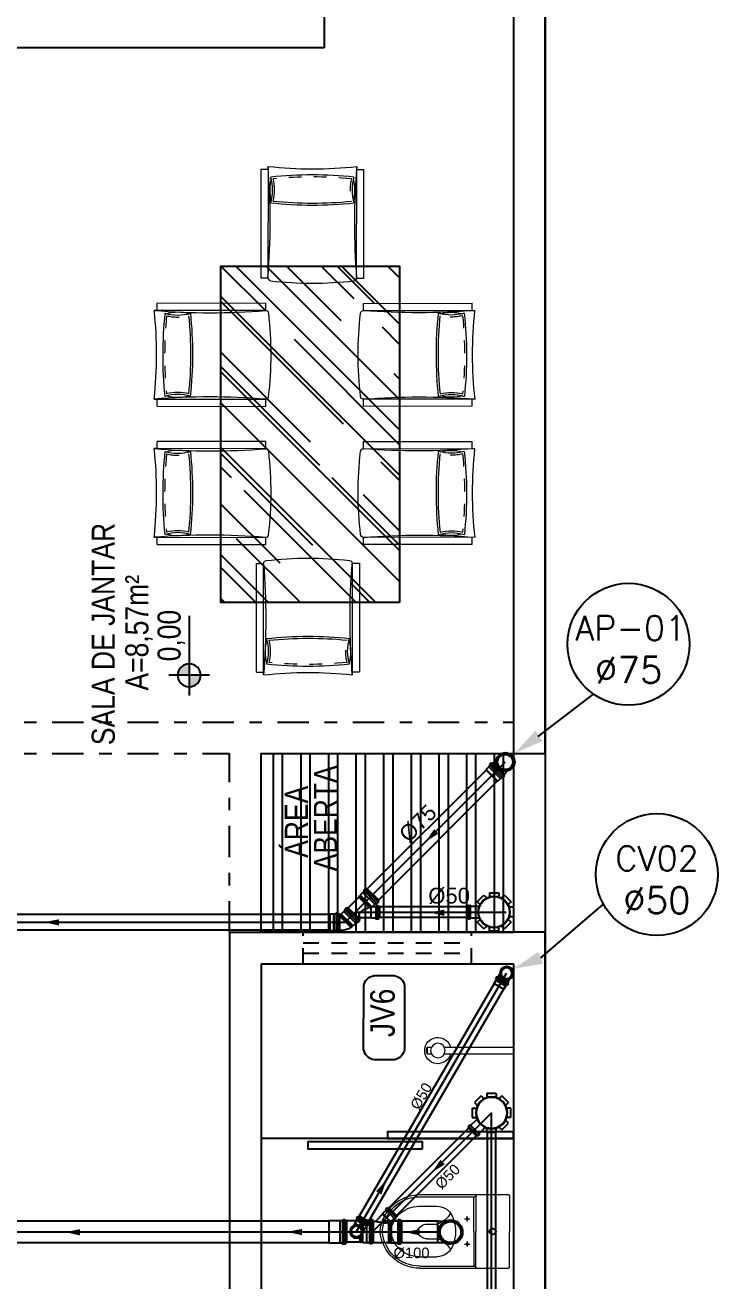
# Model space of a CAD drawing. Header units: millimetres. Extents: x 3923 to 4007, y 744 to 863.
# Drawn here: x 3981.97 to 3987.5, y 833.84 to 843.87 of the extents above; entities that cross this region are included whole.
import ezdxf
from ezdxf.enums import TextEntityAlignment as Align

# ---------------------------------------------------------------- set-up
doc = ezdxf.new("R2010")
doc.units = ezdxf.units.MM
for name, pattern in [('AXES', [0.54, 0.3, -0.08, 0.08, -0.08]), ('DASHDOT2', [0.5, 0.25, -0.125, 0, -0.125]), ('HIDDEN2', [0.1875, 0.125, -0.0625])]:
    doc.linetypes.add(name, pattern=pattern)
for name, color, linetype in [('-HIDRO', 8, 'Continuous'), ('A-PEN-C', 4, 'Continuous'), ('DIVERSOS', 1, 'Continuous'), ('E-txt-g', 3, 'Continuous'), ('Esgoto', 5, 'Continuous'), ('MOVEIS', 7, 'Continuous'), ('Texto-Tubos', 7, 'Continuous'), ('TigreCad', 3, 'Continuous'), ('Tinterno', 9, 'Continuous'), ('TUBULAÇÃO_ESGOTO', 5, 'Continuous')]:
    doc.layers.add(name, color=color, linetype=linetype)
for name, color, linetype, lineweight in [('E-Lay-9', 9, 'Continuous', 9), ('E-Txt-W', 7, 'Continuous', 20), ('estofado', 7, 'Continuous', 25)]:
    doc.layers.add(name, color=color, linetype=linetype, lineweight=lineweight)
doc.styles.add('F2', font='ARIALN.TTF')
doc.styles.add('REG60', font='romans.shx', dxfattribs={"width": 0.8, "height": 0.15})
doc.styles.add('REG80', font='romans.shx', dxfattribs={"width": 0.8, "height": 0.2})
doc.styles.add('ROMANS', font='romans__.ttf', dxfattribs={"height": 0.1})
doc.styles.add('TCTUBOS-TXT', font='arial.ttf')

# ---------------------------------------------------------------- blocks, each defined once
blk = doc.blocks.new('TXT-AMB75')
at = {"layer": 'E-txt-g', "style": 'REG80', "width": 0.8, "flags": 8}
blk.add_attdef('TXT', text='', height=0.2, dxfattribs=at).set_placement((0.0055, 0.2964), align=Align.CENTER)
at = {"layer": 'E-Txt-W', "style": 'REG60', "width": 0.8, "flags": 8}
blk.add_attdef('TXT', text='', height=0.15, dxfattribs=at).set_placement((0.0055, 0.0271), align=Align.CENTER)
blk = doc.blocks.new('vaso-s')
at = {"color": 8}
for start, end in [(0, 180), (180, 0)]:
    blk.add_arc((0.08, 0), 0.0143, start, end, dxfattribs=at)
at = {"layer": 'E-Lay-9', "color": 8}
for p, q in [((0, 0.17), (0, 0)), ((0.4256, 0.175), (0.005, 0.175)), ((0.16, 0.17), (0.16, 0.17)), ((0.16, 0.17), (0.16, 0)), ((0.4256, 0.165), (0.165, 0.165)), ((0.17, 0), (0.17, 0.16)), ((0.4306, 0.12), (0.3459, 0.12)), ((0.2134, 0.06), (0.1891, 0.06)), ((0.2013, 0.0479), (0.2013, 0.0722)), ((0.3406, 0.035), (0.3406, 0)), ((0.3906, 0.035), (0.3406, 0.035)), ((0, -0.17), (0, 0)), ((0.16, -0.17), (0.16, 0)), ((0.17, 0), (0.17, -0.1601)), ((0.2013, -0.0479), (0.2013, -0.0722)), ((0.3406, -0.035), (0.3406, 0)), ((0.3906, -0.035), (0.3406, -0.035)), ((0.2134, -0.06), (0.1891, -0.06)), ((0.4256, -0.175), (0.005, -0.175)), ((0.16, -0.17), (0.16, -0.17)), ((0.4256, -0.165), (0.165, -0.165)), ((0.4306, -0.12), (0.3459, -0.12))]:
    blk.add_line(p, q, dxfattribs=at)
for centre in [(0.2013, 0.06), (0.2013, -0.06)]:
    blk.add_circle(centre, 0.005, dxfattribs=at)
for centre, radius, start, end in [((0.005, 0.17), 0.005, 90, 180), ((0.155, 0.17), 0.005, 0, 90), ((0.165, 0.17), 0.00495, 180, 270), ((0.165, 0.16), 0.00495, 0, 90), ((0.3459, 0.0375), 0.0825, 90, 163.03545), ((0.4256, -0.015), 0.19, 4.52806, 90), ((0.4256, -0.015), 0.18, 4.78019, 90), ((0.4306, -0.015), 0.135, 6.37937, 90), ((0.518, -0.015), 0.2624, 163.03545, 176.7233), ((0.3754, 0.1358), 0.1066, 206.93947, 250.96472), ((0.3906, -0.015), 0.05, 17.4576, 90), ((0.518, 0.015), 0.2624, 183.2767, 196.96455), ((0.3754, -0.1358), 0.1066, 109.03528, 153.06053), ((0.3906, 0.015), 0.05, 270, 342.5424), ((0.4256, 0.015), 0.19, 270, 355.47194), ((0.4256, 0.015), 0.18, 270, 355.21981), ((0.4306, 0.015), 0.135, 270, 353.62063), ((0.3459, -0.0375), 0.0825, 196.96455, 270), ((0.005, -0.17), 0.005, 180, 270), ((0.155, -0.17), 0.005, 270, 0), ((0.165, -0.17), 0.00495, 90, 180), ((0.165, -0.1601), 0.00495, 270, 0)]:
    blk.add_arc(centre, radius, start, end, dxfattribs=at)
blk = doc.blocks.new('Chuveiro')
at = {"layer": 'E-Lay-9', "color": 8}
for p, q in [((-0.0311, 0.0156), (-0.3604, 0.0156)), ((0.0509, 0.0156), (0.0311, 0.0156)), ((0.0509, 0.0156), (0.0509, -0.0156)), ((-0.0311, -0.0156), (-0.3604, -0.0156)), ((0.0509, -0.0156), (0.0311, -0.0156))]:
    blk.add_line(p, q, dxfattribs=at)
blk.add_circle((0, 0), 0.0348, dxfattribs=at)
for centre, radius, start, end in [((0, 0), 0.0624, 194.4775, 165.5225), ((0.0093, 0), 0.0444, 339.42663, 20.57337)]:
    blk.add_arc(centre, radius, start, end, dxfattribs=at)
blk = doc.blocks.new('Poltrona Star marrom')
at = {"layer": 'estofado', "color": 8, "lineweight": 20, "ltscale": 0.1}
for p, q in [((0, 0), (0, -0.78)), ((-0.05, -0.0205), (-0.05, -0.7802)), ((-0.05, -0.0205), (0, -0.0205)), ((0.62, -0.78), (0.62, -0.0205)), ((0.62, -0.0205), (0.67, -0.0205)), ((0.67, -0.7802), (0.67, -0.0205)), ((-0.05, -0.7802), (0, -0.7802)), ((0.62, -0.7802), (0.67, -0.7802))]:
    blk.add_line(p, q, dxfattribs=at)
at = {"layer": 'estofado', "color": 8, "lineweight": 5, "ltscale": 0.1}
blk.add_line((0.62, -0.0205), (0.62, 0), dxfattribs=at)
for centre, radius, start, end in [((0.31, 2.8316), 2.8485, 263.75212, 276.24788), ((0.31, -2.8073), 2.7481, 83.92241, 96.07759), ((-0.276, -0.1646), 0.3085, 343.0375, 16.9625), ((0.896, -0.1646), 0.3085, 163.0375, 196.9625), ((0.3088, -0.1646), 0.2961, 165.01213, 194.98787), ((0.3112, -0.1646), 0.2961, 345.01213, 14.98787), ((0.31, 2.478), 2.7481, 263.92241, 276.07759), ((0.02, -0.78), 0.02, 180, 270), ((0.6, -0.78), 0.02, 270, 0), ((0.31, 1.6873), 2.5042, 263.34982, 276.65018)]:
    blk.add_arc(centre, radius, start, end, dxfattribs=at)
at = {"layer": 'MOVEIS', "color": 8, "lineweight": 5, "ltscale": 0.1}
for points in [[(0.019, -0.0746), (0.019, -0.0746), (0.019, -0.0746)], [(0.601, -0.0746), (0.601, -0.0746)], [(0.019, -0.2546), (0.019, -0.2546)], [(0.601, -0.2546), (0.601, -0.2546)]]:
    blk.add_lwpolyline(points, close=True, dxfattribs=at)
for centre, radius, start, end in [((-4.9049, -0.39), 4.9204, 355.45388, 4.54612), ((-0.276, -0.1646), 0.3222, 345.99406, 14.00594), ((5.5249, -0.39), 4.9204, 175.45388, 184.54612), ((0.31, 2.478), 2.7343, 264.26244, 275.73756)]:
    blk.add_arc(centre, radius, start, end, dxfattribs=at)
at = {"layer": 'MOVEIS', "color": 8, "linetype": 'AXES', "lineweight": 5, "ltscale": 0.1}
for centre, radius, start, end in [((0.31, -2.8073), 2.7343, 84.26244, 95.73756), ((0.896, -0.1646), 0.3222, 165.99406, 194.00594)]:
    blk.add_arc(centre, radius, start, end, dxfattribs=at)
blk = doc.blocks.new('NIVEL')
at = {"layer": 'DIVERSOS'}
h = blk.add_hatch(color=7, dxfattribs=at)
h.paths.add_polyline_path([(0, 0.137, 0.414214), (-0.137, 0), (0, 0)])
h.paths.add_polyline_path([(0, 0), (0, -0.137, 0.414214), (0.137, 0)])
at = {"layer": 'DIVERSOS', "color": 7}
for p, q in [((0, 0.242), (0, -0.242)), ((0.709, 0), (-0.242, 0))]:
    blk.add_line(p, q, dxfattribs=at)
blk.add_circle((0, 0), 0.137, dxfattribs=at)
blk = doc.blocks.new('27150012p')
at = {"layer": 'TigreCad'}
for p, q in [((-80.6, 48.8), (-48.8, 80.6)), ((-48.8, 80.6), (-35.1, 66.9)), ((-22.5, 91.5), (-22.5, 72.1)), ((-22.5, 91.5), (22.5, 91.5)), ((22.5, 91.5), (22.5, 72.1)), ((48.8, 80.6), (35.1, 66.9)), ((48.8, 80.6), (80.6, 48.8)), ((-91.5, -22.5), (-91.5, 22.5)), ((-91.5, 22.5), (-72.1, 22.5)), ((-80.6, 48.8), (-66.9, 35.1)), ((80.6, 48.8), (66.9, 35.1)), ((111.4, 27.4), (70.4, 27.4)), ((112.7, 30.9), (112.4, 28.3)), ((122.4, 31.8), (113.7, 31.8)), ((113.7, 30.8), (113.7, -30.8)), ((122.4, 30.8), (122.4, -30.8)), ((123.4, 31.1), (124.2, 28.1)), ((129.5, 27.4), (125.1, 27.4)), ((129.5, 27.4), (129.5, -27.4)), ((-91.5, -22.5), (-72.1, -22.5)), ((-80.6, -48.8), (-66.9, -35.1)), ((-48.8, -80.6), (-80.6, -48.8)), ((80.6, -48.8), (48.8, -80.6)), ((80.6, -48.8), (66.9, -35.1)), ((111.4, -27.4), (70.4, -27.4)), ((112.7, -30.9), (112.4, -28.3)), ((122.4, -31.8), (113.7, -31.8)), ((123.4, -31.1), (124.2, -28.1)), ((129.5, -27.4), (125.1, -27.4)), ((-48.8, -80.6), (-35.1, -66.9)), ((-22.5, -91.5), (-22.5, -72.1)), ((22.5, -91.5), (-22.5, -91.5)), ((22.5, -91.5), (22.5, -72.1)), ((48.8, -80.6), (35.1, -66.9))]:
    blk.add_line(p, q, dxfattribs=at)
blk.add_circle((0, 0), 75.5, dxfattribs=at)
for centre, start, end in [((111.4, 28.4), 270, 355), ((113.7, 30.8), 90, 175), ((122.4, 30.8), 15, 90), ((125.1, 28.4), 195, 270), ((111.4, -28.4), 5, 90), ((113.7, -30.8), 185, 270), ((122.4, -30.8), 270, 345), ((125.1, -28.4), 90, 165)]:
    blk.add_arc(centre, 1, start, end, dxfattribs=at)
at = {"layer": 'Tinterno'}
for p, q in [((112.4, 27.4), (112.4, -27.4)), ((124.4, 27.4), (124.4, -27.4))]:
    blk.add_line(p, q, dxfattribs=at)
blk.add_circle((0, 0), 73.5, dxfattribs=at)
blk = doc.blocks.new('j9n100s')
at = {"layer": 'TigreCad'}
for p, q in [((27.3, 50.8), (60, 50.8)), ((27.3, -50.8), (60, -50.8))]:
    blk.add_line(p, q, dxfattribs=at)
blk.add_circle((0, 0), 53.2, dxfattribs=at)
for start, end in [(61.78498, 298.21502), (298.21502, 61.78498)]:
    blk.add_arc((0, 0), 57.7, start, end, dxfattribs=at)
at = {"layer": 'Tinterno'}
blk.add_line((60, -50.8), (60, 50.8), dxfattribs=at)
blk.add_circle((0, 0), 51, dxfattribs=at)
blk = doc.blocks.new('26277469p')
at = {"layer": 'TigreCad'}
for p, q in [((78, 50.8), (6, 50.8)), ((78, 50.8), (78.1, 52.3)), ((78, -46.9), (78, 50.8)), ((78.1, -46.9), (78.1, 52.3)), ((81.1, 52.3), (78.1, 52.3)), ((81.1, -47.9), (81.1, 52.3)), ((81.2, 50.8), (81.1, 52.3)), ((81.2, -48), (81.2, 50.8)), ((87.4, 50.8), (81.2, 50.8)), ((89.8, 53.2), (87.4, 50.8)), ((89.8, -51.8), (89.8, 53.2)), ((121.7, 53.2), (89.8, 53.2)), ((122.9, 56.7), (122.7, 54.2)), ((133.3, 57.6), (123.9, 57.6)), ((123.9, 56.6), (123.9, -56.7)), ((133.3, 56.6), (133.3, -56.7)), ((134.3, 56.9), (135.1, 54)), ((140.5, 53.2), (136.1, 53.2)), ((140.5, 53.2), (140.5, -53.3)), ((14.9, -50.8), (6, -50.8)), ((49.6, -85.4), (14.9, -50.8)), ((49.6, -88.3), (87.3, -50.5)), ((103.4, -64.8), (93.6, -55)), ((121.7, -53.3), (94.3, -53.3)), ((122.9, -56.7), (122.7, -54.2)), ((133.3, -57.7), (123.9, -57.7)), ((134.3, -56.9), (135.1, -54)), ((140.5, -53.3), (136.1, -53.3)), ((49.6, -88.3), (49.6, -85.4)), ((64.8, -103.4), (49.6, -88.3)), ((63.1, -106.8), (64.8, -104.8)), ((69.4, -114.4), (63.2, -108.2)), ((106.9, -63.4), (63.4, -106.9)), ((113.6, -70.1), (70.1, -113.6)), ((70.6, -114.5), (73.3, -113)), ((77.5, -116.2), (74.5, -113.1)), ((116.2, -77.5), (77.5, -116.2)), ((106.8, -63.1), (104.8, -64.8)), ((114.4, -69.4), (108.2, -63.2)), ((114.5, -70.6), (113, -73.3)), ((116.2, -77.5), (113.1, -74.5))]:
    blk.add_line(p, q, dxfattribs=at)
blk.add_lwpolyline([(15.8, -51.2, -0.013476), (38.9, -47.1, -0.106485), (67.2, -44.2, -0.09207), (93.5, -53.8, -0.112954)], format="xyb", dxfattribs=at)
for centre, start, end in [((121.7, 54.2), 270, 355), ((123.9, 56.6), 90, 175), ((133.3, 56.6), 15, 90), ((136.1, 54.2), 195, 270), ((14.9, -51.8), 34.26819, 90), ((94.3, -54.3), 90, 225), ((121.7, -54.3), 5, 90), ((123.9, -56.7), 185, 270), ((133.3, -56.7), 270, 345), ((136.1, -54.3), 90, 165), ((63.9, -107.4), 140, 225), ((64.1, -104.1), 320, 45), ((70.1, -113.6), 225, 300), ((73.8, -113.8), 45, 120), ((104.1, -64.1), 225, 310), ((107.4, -63.9), 45, 130), ((113.8, -73.8), 150, 225), ((113.6, -70.1), 330, 45)]:
    blk.add_arc(centre, 1, start, end, dxfattribs=at)
at = {"layer": 'Tinterno'}
for p, q in [((6, 50.8), (6, -50.8)), ((87.4, -50.6), (87.4, 50.8)), ((122.6, 53.2), (122.6, -53.3)), ((135.3, 53.2), (135.3, -53.3)), ((85.3, -49.6), (49.6, -85.4)), ((104.1, -65.4), (65.4, -104.1)), ((112.6, -73.9), (73.9, -112.6))]:
    blk.add_line(p, q, dxfattribs=at)
blk = doc.blocks.new('trn1050s')
at = {"layer": 'TigreCad'}
for p, q in [((-80.4, -53.3), (-80.4, 53.3)), ((-80.4, 53.3), (-76, 53.3)), ((-74.2, 56.9), (-75, 54)), ((-73.2, 57.7), (-63.8, 57.7)), ((-73.2, -56.6), (-73.2, 56.7)), ((-63.8, -56.6), (-63.8, 56.7)), ((-62.8, 56.7), (-62.6, 54.2)), ((-61.6, 53.3), (-49.5, 53.3)), ((-49.5, -53.3), (-49.5, 53.3)), ((-49.5, 53.3), (-49.2, 53)), ((-49.2, 53), (-29.5, 53)), ((-29.5, 53), (-29.5, 11.9)), ((-29.5, 53), (-27.3, 50.8)), ((-27.3, 50.8), (-21.1, 50.8)), ((-21.1, 50.8), (-21, 52.3)), ((-21, 52.3), (-21, 23.9)), ((-21, 52.3), (-18, 52.3)), ((-18, 52.3), (-18, 26.2)), ((-17.9, 50.8), (-18, 52.3)), ((-17.9, 50.8), (47.6, 50.8)), ((-80.4, -53.3), (-76, -53.3)), ((-74.2, -56.9), (-75, -54)), ((-73.2, -57.6), (-63.8, -57.6)), ((-62.8, -56.7), (-62.6, -54.2)), ((-61.6, -53.3), (-49.5, -53.3)), ((-49.5, -53.3), (-49.2, -53)), ((-49.2, -53), (-29.5, -53)), ((-29.5, -53), (-29.5, -11.9)), ((-29.5, -53), (-27.3, -50.8)), ((-27.3, -50.8), (-21.1, -50.8)), ((-21.1, -50.8), (-21, -52.3)), ((-21, -52.3), (-21, -23.9)), ((-21, -52.3), (-18, -52.3)), ((-18, -52.3), (-18, -26.2)), ((-17.9, -50.8), (-18, -52.3)), ((-17.9, -50.8), (47.6, -50.8))]:
    blk.add_line(p, q, dxfattribs=at)
for radius in [31.8, 25.6]:
    blk.add_circle((0, 0), radius, dxfattribs=at)
for centre, start, end in [((-76, 54.2), 270, 345), ((-73.2, 56.7), 90, 165), ((-63.8, 56.7), 5, 90), ((-61.6, 54.2), 185, 270), ((-76, -54.2), 15, 90), ((-73.2, -56.6), 195, 270), ((-63.8, -56.6), 270, 355), ((-61.6, -54.2), 90, 175)]:
    blk.add_arc(centre, 1, start, end, dxfattribs=at)
at = {"layer": 'Tinterno'}
for p, q in [((-75.2, -53.3), (-75.2, 53.3)), ((-62.5, -53.3), (-62.5, 53.3)), ((-49.2, -53), (-49.2, 53)), ((-27.3, 50.8), (-27.3, 16.3)), ((-21.1, 50.8), (-21.1, 23.8)), ((-17.9, 50.8), (-17.9, 26.3)), ((47.6, -50.8), (47.6, 50.8)), ((-27.3, -50.8), (-27.3, -16.3)), ((-21.1, -50.8), (-21.1, -23.8)), ((-17.9, -50.8), (-17.9, -26.3))]:
    blk.add_line(p, q, dxfattribs=at)
blk.add_circle((0, 0), 27.3, dxfattribs=at)
blk = doc.blocks.new('j9n50s')
at = {"layer": 'TigreCad'}
for p, q in [((19.2, 25.4), (30.3, 25.4)), ((19.2, -25.4), (30.3, -25.4))]:
    blk.add_line(p, q, dxfattribs=at)
for radius in [31.8, 27.4]:
    blk.add_circle((0, 0), radius, dxfattribs=at)
at = {"layer": 'Tinterno'}
for p, q in [((30.3, 25.4), (30.3, 9.7)), ((30.3, -9.7), (30.3, -25.4))]:
    blk.add_line(p, q, dxfattribs=at)
blk.add_circle((0, 0), 25.6, dxfattribs=at)
blk = doc.blocks.new('j9n50d')
at = {"layer": 'TigreCad'}
for p, q in [((28.5, 25.4), (0, 25.4)), ((30.3, 27.2), (28.5, 25.4)), ((30.3, -27.1), (30.3, 27.2)), ((47.1, 27.2), (30.3, 27.2)), ((47.3, 27.4), (47.1, 27.2)), ((47.1, -27.1), (47.1, 27.2)), ((51.9, 27.4), (47.3, 27.4)), ((53.2, 30.9), (52.9, 28.3)), ((53.4, 30.8), (53.4, -30.8)), ((62.9, 31.8), (54.2, 31.8)), ((62.9, 30.8), (62.9, -30.8)), ((63.9, 31.1), (64.7, 28.1)), ((70, 27.4), (65.6, 27.4)), ((70, 27.4), (70, -27.4)), ((28.5, -25.3), (0, -25.3)), ((30.3, -27.1), (28.5, -25.3)), ((47.1, -27.1), (30.3, -27.1)), ((47.3, -27.4), (47.1, -27.1)), ((51.9, -27.4), (47.3, -27.4)), ((53.2, -30.9), (52.9, -28.3)), ((62.9, -31.8), (54.2, -31.8)), ((63.9, -31.1), (64.7, -28.1)), ((70, -27.4), (65.6, -27.4))]:
    blk.add_line(p, q, dxfattribs=at)
for centre, radius, start, end in [((0, 0), 25.4, 90, 270), ((51.9, 28.4), 1, 270, 355), ((54.2, 30.8), 1, 90, 175), ((62.9, 30.8), 1, 15, 90), ((65.6, 28.4), 1, 195, 270), ((51.9, -28.4), 1, 5, 90), ((54.2, -30.8), 1, 185, 270), ((62.9, -30.8), 1, 270, 345), ((65.6, -28.4), 1, 90, 165)]:
    blk.add_arc(centre, radius, start, end, dxfattribs=at)
at = {"layer": 'Tinterno'}
for p, q in [((28.5, -25.3), (28.5, 25.4)), ((47.3, -27.4), (47.3, 27.4)), ((52.9, 27.4), (52.9, -27.4)), ((64.9, 27.4), (64.9, -27.4))]:
    blk.add_line(p, q, dxfattribs=at)
blk = doc.blocks.new('11030602p')
at = {"layer": 'TigreCad'}
for p, q in [((0, 27.3), (4.4, 27.3)), ((0, -27.3), (0, 27.3)), ((6.1, 31.1), (5.3, 28.1)), ((7.1, 31.8), (15.8, 31.8)), ((7.1, -30.8), (7.1, 30.8)), ((15.8, -30.8), (15.8, 30.8)), ((16.8, 30.9), (17.1, 28.3)), ((18.1, 27.3), (22.7, 27.3)), ((22.7, 27.3), (23, 27.1)), ((39.7, 27.1), (23, 27.1)), ((39.7, 27.1), (41.5, 25.3)), ((41.5, -25.4), (41.5, 25.3)), ((0, -27.3), (4.4, -27.3)), ((6.1, -31.1), (5.3, -28.1)), ((7.1, -31.8), (15.8, -31.8)), ((16.8, -30.9), (17.1, -28.3)), ((18.1, -27.3), (22.7, -27.3)), ((22.7, -27.3), (23, -27.1)), ((39.7, -27.1), (23, -27.1)), ((39.7, -27.1), (41.5, -25.4))]:
    blk.add_line(p, q, dxfattribs=at)
for centre, start, end in [((4.4, 28.4), 270, 345), ((7.1, 30.8), 90, 165), ((15.8, 30.8), 5, 90), ((18.1, 28.4), 185, 270), ((4.4, -28.3), 15, 90), ((7.1, -30.8), 195, 270), ((15.8, -30.8), 270, 355), ((18.1, -28.3), 90, 175)]:
    blk.add_arc(centre, 1, start, end, dxfattribs=at)
at = {"layer": 'Tinterno'}
for p, q in [((5.1, -27.3), (5.1, 27.3)), ((17.1, -27.3), (17.1, 27.3)), ((22.7, 27.3), (22.7, -27.3)), ((23, -27.1), (23, 27.1)), ((39.7, 27.1), (39.7, -27.1))]:
    blk.add_line(p, q, dxfattribs=at)
blk = doc.blocks.new('11030904p')
at = {"layer": 'TigreCad'}
for p, q in [((0, -39.8), (0, 39.8)), ((0, 39.8), (4.6, 39.8)), ((5.5, 40.5), (6.3, 43.6)), ((7.3, 44.3), (16, 44.3)), ((7.3, -43.3), (7.3, 43.3)), ((16, -43.3), (16, 43.3)), ((17.3, 40.7), (17, 43.4)), ((18.3, 39.8), (26.7, 39.8)), ((26.7, 39.8), (27, 39.6)), ((27, 39.6), (44.7, 39.6)), ((44.7, 39.6), (46.5, 37.8)), ((46.5, 37.8), (46.5, -37.7)), ((0, -39.8), (4.6, -39.8)), ((5.5, -40.5), (6.3, -43.6)), ((7.3, -44.3), (16, -44.3)), ((17.3, -40.7), (17, -43.4)), ((18.3, -39.8), (26.7, -39.8)), ((26.7, -39.8), (27, -39.5)), ((27, -39.5), (44.7, -39.5)), ((44.7, -39.5), (46.5, -37.7))]:
    blk.add_line(p, q, dxfattribs=at)
for centre, start, end in [((4.6, 40.8), 270, 345), ((7.3, 43.3), 90, 165), ((16, 43.3), 5, 90), ((18.3, 40.8), 185, 270), ((4.6, -40.8), 15, 90), ((7.3, -43.3), 195, 270), ((16, -43.3), 270, 355), ((18.3, -40.8), 90, 175)]:
    blk.add_arc(centre, 1, start, end, dxfattribs=at)
at = {"layer": 'Tinterno'}
for p, q in [((5.3, -39.8), (5.3, 39.8)), ((17.3, -39.8), (17.3, 39.8)), ((26.7, 39.8), (26.7, -39.8)), ((27, 39.6), (27, -39.5)), ((44.7, 39.6), (44.7, -39.5))]:
    blk.add_line(p, q, dxfattribs=at)
blk = doc.blocks.new('26301009p')
at = {"layer": 'TigreCad'}
for p, q in [((0, -53.3), (0, 53.2)), ((0, 53.2), (4.4, 53.2)), ((6.2, 56.9), (5.4, 54)), ((7.2, 57.6), (16.6, 57.6)), ((7.2, -56.6), (7.2, 56.6)), ((16.6, -56.6), (16.6, 56.6)), ((17.6, 56.7), (17.8, 54.2)), ((18.8, 53.2), (30.9, 53.2)), ((30.9, 53.2), (31.2, 53)), ((31.2, 53), (83.5, 53)), ((31.2, -53), (31.2, 53)), ((0, -53.3), (4.4, -53.3)), ((6.2, -56.9), (5.4, -54)), ((7.2, -57.6), (16.6, -57.6)), ((17.6, -56.7), (17.8, -54.2)), ((18.8, -53.3), (30.9, -53.3)), ((30.9, -53.3), (31.2, -53)), ((31.2, -53), (83.5, -53))]:
    blk.add_line(p, q, dxfattribs=at)
for centre, start, end in [((4.4, 54.2), 270, 345), ((7.2, 56.6), 90, 165), ((16.6, 56.6), 5, 90), ((18.8, 54.2), 185, 270), ((4.4, -54.2), 15, 90), ((7.2, -56.6), 195, 270), ((16.6, -56.6), 270, 355), ((18.8, -54.2), 90, 175)]:
    blk.add_arc(centre, 1, start, end, dxfattribs=at)
at = {"layer": 'Tinterno'}
for p, q in [((5.2, -53.3), (5.2, 53.2)), ((17.9, -53.3), (17.9, 53.2)), ((30.9, -53.3), (30.9, 53.2)), ((83.5, -53), (83.5, 53))]:
    blk.add_line(p, q, dxfattribs=at)
blk = doc.blocks.new('11030904d')
at = {"layer": 'TigreCad'}
blk.add_circle((0, 0), 37.8, dxfattribs=at)
at = {"layer": 'Tinterno'}
blk.add_circle((0, 0), 36, dxfattribs=at)
blk = doc.blocks.new('26277264p')
at = {"layer": 'TigreCad'}
for p, q in [((65.7, 37.8), (-6, 37.8)), ((65.7, 37.8), (65.8, 39.3)), ((65.7, 37.8), (65.7, -32.6)), ((65.8, 39.3), (65.8, -32.7)), ((68.7, 39.3), (65.8, 39.3)), ((68.7, 39.3), (68.7, -34.1)), ((68.9, 37.8), (68.7, 39.3)), ((68.9, 37.8), (68.9, -34.2)), ((75.5, 37.8), (68.9, 37.8)), ((77.3, 39.6), (75.5, 37.8)), ((77.3, -38), (77.3, 39.6)), ((95, 39.6), (77.3, 39.6)), ((95.3, 39.8), (95, 39.6)), ((95.3, -39.8), (95.3, 39.8)), ((103.7, 39.8), (95.3, 39.8)), ((104.7, 40.7), (105, 43.4)), ((114.7, 44.3), (106, 44.3)), ((106, 43.3), (106, -43.3)), ((114.7, 43.3), (114.7, -43.3)), ((116.5, 40.5), (115.7, 43.6)), ((122, 39.8), (117.4, 39.8)), ((122, 39.8), (122, -39.8)), ((1.9, -37.7), (-6, -37.7)), ((36.4, -72.3), (1.9, -37.7)), ((36.4, -75.1), (75, -36.5)), ((93.8, -50.2), (50.2, -93.8)), ((100.5, -56.9), (56.9, -100.5)), ((68.9, -34.2), (65.7, -32.6)), ((90.3, -51.6), (79.9, -41.3)), ((95, -39.5), (80.6, -39.5)), ((93.7, -50), (91.6, -51.7)), ((95.3, -39.8), (95, -39.5)), ((101.2, -56.2), (95, -50)), ((103.7, -39.8), (95.3, -39.8)), ((101.4, -57.4), (99.8, -60.1)), ((104.7, -40.7), (105, -43.4)), ((114.7, -44.3), (106, -44.3)), ((116.5, -40.5), (115.7, -43.6)), ((122, -39.8), (117.4, -39.8)), ((36.4, -75.1), (36.4, -72.3)), ((51.6, -90.3), (36.4, -75.1)), ((50, -93.7), (51.7, -91.6)), ((56.2, -101.2), (50, -95)), ((57.4, -101.4), (60.1, -99.8)), ((64.4, -103.1), (61.3, -100)), ((103.1, -64.4), (64.4, -103.1)), ((103.1, -64.4), (100, -61.3))]:
    blk.add_line(p, q, dxfattribs=at)
for points in [[(1.6, -37.7, -0.002776), (1.5, -37.3, -0.183751), (3.3, -27.2, -0.183751)], [(3.3, -27.2, -0.183751), (11.2, -20.8, -0.102361), (29.1, -19, -0.061401), (48.1, -23.2, -0.036584), (65.7, -31, -0.020838)], [(68.9, -32.8, -0.004137), (70.7, -33.9, -0.020838), (79.9, -39.8, -0.061401)]]:
    blk.add_lwpolyline(points, format="xyb", dxfattribs=at)
for centre, start, end in [((103.7, 40.8), 270, 355), ((106, 43.3), 90, 175), ((114.7, 43.3), 15, 90), ((117.4, 40.8), 195, 270), ((80.6, -40.5), 90, 225), ((91, -50.9), 225, 310), ((94.3, -50.7), 45, 130), ((100.5, -56.9), 330, 45), ((103.7, -40.8), 5, 90), ((106, -43.3), 185, 270), ((114.7, -43.3), 270, 345), ((117.4, -40.8), 90, 165), ((50.7, -94.3), 140, 225), ((50.9, -91), 320, 45), ((56.9, -100.5), 225, 300), ((60.6, -100.7), 45, 120), ((100.7, -60.6), 150, 225)]:
    blk.add_arc(centre, 1, start, end, dxfattribs=at)
at = {"layer": 'Tinterno'}
for p, q in [((-6, -37.7), (-6, 37.8)), ((75.5, -36.8), (75.5, 37.8)), ((95, -39.5), (95, 39.6)), ((104.7, 39.8), (104.7, -39.8)), ((116.7, 39.8), (116.7, -39.8)), ((73.3, -35.4), (36.4, -72.3)), ((90.9, -52.3), (52.3, -90.9)), ((99.4, -60.8), (60.8, -99.4))]:
    blk.add_line(p, q, dxfattribs=at)
blk = doc.blocks.new('j4n75p')
at = {"layer": 'TigreCad'}
for p, q in [((-34.8, 18.6), (-44.2, 9.2)), ((4.4, 37.8), (4.5, 39.2)), ((7.4, 39.2), (4.5, 39.2)), ((4.5, 39.2), (4.5, -39.4)), ((7.6, 37.8), (7.4, 39.2)), ((7.4, 39.2), (7.4, -40.3)), ((14.2, 37.8), (7.6, 37.8)), ((16, 39.6), (14.2, 37.8)), ((33.7, 39.6), (16, 39.6)), ((16, 39.6), (16, -39.6)), ((34, 39.8), (33.7, 39.6)), ((33.7, 39.6), (33.7, -39.6)), ((42.4, 39.8), (34, 39.8)), ((43.4, 40.7), (43.7, 43.4)), ((53.4, 44.3), (44.7, 44.3)), ((44.7, 43.3), (44.7, -43.3)), ((53.4, 43.3), (53.4, -43.3)), ((55.2, 40.5), (54.4, 43.6)), ((60.7, 39.8), (56.1, 39.8)), ((60.7, 39.8), (60.7, -39.8)), ((14.2, -39.2), (9.2, -44.2)), ((16, -39.6), (15.6, -39.2)), ((33.7, -39.6), (16, -39.6)), ((34, -39.8), (33.7, -39.6)), ((42.4, -39.8), (34, -39.8)), ((43.4, -40.7), (43.7, -43.4)), ((53.4, -44.3), (44.7, -44.3)), ((55.2, -40.5), (54.4, -43.6)), ((60.7, -39.8), (56.1, -39.8))]:
    blk.add_line(p, q, dxfattribs=at)
for centre, radius, start, end in [((14.9, -33.4), 71.9, 98.43037, 136.31554), ((42.4, 40.8), 1, 270, 355), ((44.7, 43.3), 1, 90, 175), ((53.4, 43.3), 1, 15, 90), ((56.1, 40.8), 1, 195, 270), ((14.9, -39.9), 1, 45, 135), ((42.4, -40.8), 1, 5, 90), ((44.7, -43.3), 1, 185, 270), ((53.4, -43.3), 1, 270, 345), ((56.1, -40.8), 1, 90, 165)]:
    blk.add_arc(centre, radius, start, end, dxfattribs=at)
at = {"layer": 'Tinterno'}
for p, q in [((9.2, -44.2), (-44.2, 9.2)), ((4.4, 37.8), (4.4, -39.3)), ((7.6, 37.8), (7.6, -42.5)), ((14.2, 37.8), (14.2, -39.2)), ((34, 39.8), (34, -39.8)), ((43.4, 39.8), (43.4, -39.8)), ((55.4, 39.8), (55.4, -39.8)), ((7.4, -40.3), (6.4, -41.3)), ((7.4, -40.3), (7.5, -42.5))]:
    blk.add_line(p, q, dxfattribs=at)
blk = doc.blocks.new('j9n75s')
at = {"layer": 'TigreCad'}
for p, q in [((23.2, 37.7), (46, 37.7)), ((23.2, -37.8), (46, -37.8))]:
    blk.add_line(p, q, dxfattribs=at)
for radius in [44.3, 39.8]:
    blk.add_circle((0, 0), radius, dxfattribs=at)
at = {"layer": 'Tinterno'}
blk.add_line((46, -37.8), (46, 37.7), dxfattribs=at)
blk.add_circle((0, 0), 38, dxfattribs=at)

msp = doc.modelspace()

# ---------------------------------------------------------------- hatches: boundary and pattern name
at = {"layer": '-HIDRO', "linetype": 'Continuous'}
h = msp.add_hatch(dxfattribs=at)
h.set_pattern_fill('AR-RROOF', color=256, scale=0.0168, angle=405, style=0)
h.set_pattern_definition([(315, (-4269.56507, 2329.26294), (0.362083926, -0.965557135), [6.40079998, -0.85344, 2.1336, -0.42672]), (315, (-4269.3146, 2328.71076), (-0.70304629, -0.09957308), [1.28016, -0.1408176, 2.56032, -0.32004]), (315, (-4269.67067, 2328.8556), (1.36686682, -1.77119387), [3.41375999, -0.597408, 1.70688, -0.42672])])
h.paths.add_polyline_path([(3984.961, 839.259), (3983.533, 839.259), (3983.533, 841.947), (3984.961, 841.947)])
at = {"layer": '-HIDRO', "linetype": 'HIDDEN2'}
h = msp.add_hatch(dxfattribs=at)
h.set_pattern_fill('ANSI32', color=256, scale=0.588, angle=225, style=0)
h.set_pattern_definition([(90, (5148.2667, 552.11549), (0.2205, -2e-17), []), (90, (5148.1932, 552.18899), (0.2205, -2e-17), [])])
h.paths.add_polyline_path([(3983.855, 836.624), (3985.871, 836.624), (3985.871, 838.052), (3983.855, 838.052)])
h.paths.add_polyline_path([(3984.507, 837.065), (3984.507, 838.005), (3984.23, 838.005), (3984.23, 837.065)], flags=24)
h.paths.add_polyline_path([(3984.287, 837.16), (3984.287, 837.853), (3983.938, 837.853), (3983.938, 837.16)], flags=24)

# ---------------------------------------------------------------- linework, layer by layer
at = {"layer": '-HIDRO', "linetype": 'Continuous'}
for p, q in [((3986.123, 861), (3986.123, 819)), ((3985.871, 849.995), (3985.871, 836.624)), ((3984.359, 844.195), (3984.359, 843.691)), ((3984.359, 843.691), (3978.804, 843.691)), ((3983.855, 838.052), (3985.871, 838.052)), ((3983.855, 836.624), (3983.855, 838.052)), ((3983.603, 836.624), (3985.871, 836.624)), ((3983.603, 836.624), (3983.603, 833.432)), ((3983.855, 836.372), (3983.855, 833.432)), ((3983.855, 836.372), (3985.871, 836.372)), ((3985.871, 836.372), (3985.871, 832.172))]:
    msp.add_line(p, q, dxfattribs=at)
at = {"layer": '-HIDRO', "linetype": 'DASHDOT2'}
for p, q in [((3981.587, 838.304), (3985.871, 838.304)), ((3981.587, 838.052), (3983.603, 838.052)), ((3983.603, 836.624), (3983.603, 838.052))]:
    msp.add_line(p, q, dxfattribs=at)
at = {"layer": '-HIDRO', "linetype": 'HIDDEN2'}
for p, q in [((3984.191, 836.372), (3984.191, 836.624)), ((3985.535, 836.372), (3985.535, 836.624)), ((3984.191, 836.54), (3985.535, 836.54)), ((3984.191, 836.456), (3985.535, 836.456))]:
    msp.add_line(p, q, dxfattribs=at)
at = {"layer": '-HIDRO'}
msp.add_line((3985.871, 834.977), (3983.855, 834.977), dxfattribs=at)
at = {"layer": '-HIDRO', "linetype": 'Continuous', "flags": 128}
msp.add_lwpolyline([(3985.871, 826.292), (3986.123, 826.292), (3986.123, 836.624), (3983.855, 836.624), (3983.855, 838.052), (3986.123, 838.052), (3986.123, 855.707), (3979.403, 855.707), (3979.403, 851.921), (3977.135, 851.921), (3977.135, 831.92), (3980.579, 831.92), (3980.579, 826.292), (3985.871, 826.292)], dxfattribs=at)
at = {"layer": '-HIDRO'}
for points in [[(3984.961, 839.259), (3983.533, 839.259), (3983.533, 841.947), (3984.961, 841.947)], [(3985.871, 834.977), (3985.871, 835.029), (3984.863, 835.029), (3984.863, 834.977)], [(3985.144, 834.895), (3985.144, 834.949), (3984.227, 834.949), (3984.227, 834.895)]]:
    msp.add_lwpolyline(points, close=True, dxfattribs=at)
at = {"layer": '-HIDRO', "linetype": 'Continuous'}
msp.add_lwpolyline([(3984.757, 835.605, -0.331371), (3984.673, 835.689), (3984.674, 836.194, -0.332506), (3984.757, 836.278), (3984.916, 836.278, -0.330378), (3985.001, 836.194), (3985, 835.689, -0.331371), (3984.916, 835.605)], format="xyb", close=True, dxfattribs=at)
at = {"layer": 'A-PEN-C'}
for p, q in [((3986.067, 838.189), (3986.509, 838.526)), ((3986.088, 836.419), (3986.588, 836.848))]:
    msp.add_line(p, q, dxfattribs=at)
for centre in [(3986.788, 838.925), (3987.014, 837.085)]:
    msp.add_circle(centre, 0.487, dxfattribs=at)
for points in [[(3985.881, 838.056), (3986.103, 838.152), (3986.044, 838.235)], [(3985.868, 836.332), (3986.069, 836.467), (3986.106, 836.373)]]:
    msp.add_solid(points, dxfattribs=at)
at = {"layer": 'Esgoto'}
for p, q in [((3984.523, 836.703), (3985.805, 837.985)), ((3985.811, 836.782), (3984.602, 836.782)), ((3984.523, 836.703), (3975.427, 836.703))]:
    msp.add_line(p, q, dxfattribs=at)
at = {"layer": 'TigreCad'}
for p, q in [((3985.651, 837.92), (3984.702, 836.972)), ((3985.74, 837.831), (3984.792, 836.882)), ((3985.498, 836.828), (3984.801, 836.828)), ((3984.403, 836.766), (3975.427, 836.766)), ((3985.498, 836.743), (3984.801, 836.743)), ((3984.403, 836.64), (3975.427, 836.64)), ((3985.762, 836.291), (3984.639, 834.356)), ((3985.836, 836.248), (3984.713, 834.314)), ((3985.511, 835.059), (3984.875, 834.422)), ((3985.662, 833.326), (3985.662, 835.029)), ((3985.729, 833.326), (3985.729, 835.029)), ((3985.571, 834.999), (3984.935, 834.362)), ((3984.397, 834.315), (3975.98, 834.315)), ((3985.266, 834.315), (3984.827, 834.315)), ((3984.397, 834.144), (3975.98, 834.144)), ((3985.266, 834.144), (3984.827, 834.144))]:
    msp.add_line(p, q, dxfattribs=at)
at = {"layer": 'TUBULAÇÃO_ESGOTO'}
for p, q in [((3984.617, 834.233), (3985.815, 836.297)), ((3985.695, 835.182), (3984.742, 834.229)), ((3985.695, 832.394), (3985.695, 835.182)), ((3985.278, 834.229), (3975.98, 834.229))]:
    msp.add_line(p, q, dxfattribs=at)
msp.add_circle((3985.367, 834.229), 0.084, dxfattribs=at)
for points in [[(3985.168, 837.348), (3985.271, 837.412), (3985.236, 837.448)], [(3982.123, 836.705), (3982.241, 836.678), (3982.242, 836.728)], [(3985.199, 836.782), (3985.317, 836.755), (3985.318, 836.805)], [(3985.219, 834.706), (3985.321, 834.77), (3985.286, 834.806)], [(3984.856, 834.644), (3984.773, 834.556), (3984.816, 834.53)], [(3982.291, 834.229), (3982.409, 834.202), (3982.41, 834.252)], [(3984.063, 834.231), (3984.181, 834.204), (3984.181, 834.254)], [(3985.003, 834.229), (3985.121, 834.202), (3985.121, 834.252)]]:
    msp.add_solid(points, dxfattribs=at)

# ---------------------------------------------------------------- block references
at = {"layer": '-HIDRO', "lineweight": 5, "yscale": 1.14214115033176, "zscale": 1.14214115033176}
for p, xscale, rotation in [((3983.91, 842.743), 1.14214115033176, 359.9371737816307), ((3983.001, 840.884), 1.14214115033176, 89.93717378163075), ((3985.563, 840.884), -1.14214115033176, 270.0628262183692), ((3983.001, 839.78), 1.14214115033176, 89.93717378163075), ((3985.563, 839.78), -1.14214115033176, 270.0628262183692), ((3983.875, 838.68), -1.14214115033176, 180.0628262183692)]:
    msp.add_blockref('Poltrona Star marrom', p, dxfattribs=dict(at, xscale=xscale, rotation=rotation))
at = {"layer": '-HIDRO'}
ref = msp.add_blockref('TXT-AMB75', (3983.05, 839.02), dxfattribs=dict(at, xscale=-1.224719996570784, yscale=1.224719996570784, zscale=1.224719996570784, rotation=90))
ref.add_attrib('TXT', 'SALA DE JANTAR', dxfattribs={"layer": 'E-txt-g', "color": 2, "height": 0.1848, "rotation": 90, "style": 'F2'}).set_placement((3982.687, 839.007), align=Align.CENTER)
ref.add_attrib('TXT', 'A=8,57m²', dxfattribs={"layer": 'E-Txt-W', "height": 0.1848, "rotation": 90, "style": 'F2'}).set_placement((3982.955, 839.017), align=Align.CENTER)
at = {"layer": '-HIDRO', "linetype": 'Continuous', "xscale": -0.6696255903652042, "yscale": 0.6696255903652042, "zscale": 0.6696255903652042, "rotation": 270}
msp.add_blockref('NIVEL', (3983.281, 838.677), dxfattribs=at)
at = {"layer": '-HIDRO'}
ref = msp.add_blockref('TXT-AMB75', (3984.824, 837.541), dxfattribs=dict(at, xscale=-1.224719996570784, yscale=1.224719996570784, zscale=1.224719996570784, rotation=90))
ref.add_attrib('TXT', 'ABERTA', dxfattribs={"layer": 'E-txt-g', "color": 2, "height": 0.1848, "rotation": 90, "style": 'F2'}).set_placement((3984.461, 837.535), align=Align.CENTER)
ref = msp.add_blockref('TXT-AMB75', (3984.592, 837.513), dxfattribs=dict(at, xscale=-1.224719996570784, yscale=1.224719996570784, zscale=1.224719996570784, rotation=90))
ref.add_attrib('TXT', 'ÁREA', dxfattribs={"layer": 'E-txt-g', "color": 2, "height": 0.1848, "rotation": 90, "style": 'F2'}).set_placement((3984.229, 837.507), align=Align.CENTER)
at = {"layer": '-HIDRO', "xscale": -1.68, "yscale": 1.68, "zscale": 1.68}
for name, p in [('Chuveiro', (3985.266, 835.679)), ('vaso-s', (3985.838, 834.234))]:
    msp.add_blockref(name, p, dxfattribs=at)
at = {"layer": 'Esgoto', "xscale": 0.00168, "yscale": 0.00168, "zscale": 0.00168}
msp.add_blockref('11030904d', (3985.804, 837.984), dxfattribs=at)
at = {"layer": 'Esgoto'}
for p, xscale, yscale, zscale, rotation in [((3985.751, 837.931), 0.00168, 0.00168, 0.00168, 224.999999999951), ((3984.482, 836.703), 0.001679999995296001, 0.001679999995296001, 0.001679999995296001, 180)]:
    msp.add_blockref('11030904p', p, dxfattribs=dict(at, xscale=xscale, yscale=yscale, zscale=zscale, rotation=rotation))
at = {"layer": 'TigreCad'}
for name, p, xscale, yscale, zscale, rotation in [('j9n75s', (3985.805, 837.985), 0.00168, 0.00168, 0.00168, 225), ('26277264p', (3984.602, 836.782), 0.00168, 0.00168, 0.00168, 45.00000000008308), ('27150012p', (3985.715, 836.786), 0.001679999995296001, 0.001679999995296001, 0.001679999995296001, 180), ('j4n75p', (3984.523, 836.703), -0.001680000000000001, 0.00168, 0.00168, 225.0000000001167), ('j9n50s', (3985.815, 836.297), -0.001679999995296001, 0.001679999995296001, 0.001679999995296001, 59.86412192370035), ('27150012p', (3985.695, 835.182), -0.001679999995296, 0.001679999995296001, 0.001679999995296001, 45), ('26277469p', (3984.742, 834.229), -0.001679999995296001, 0.001679999995296001, 0.001679999995296001, 180), ('26301009p', (3984.537, 834.229), 0.001679999995296001, 0.001679999995296001, 0.001679999995296001, 180), ('j9n50d', (3984.617, 834.233), -0.001679999995296001, 0.001679999995296001, 0.001679999995296001, 239.8641219237091)]:
    msp.add_blockref(name, p, dxfattribs=dict(at, xscale=xscale, yscale=yscale, zscale=zscale, rotation=rotation))
at = {"layer": 'TigreCad', "xscale": -0.001679999995296001, "yscale": 0.001679999995296001, "zscale": 0.001679999995296001}
for name, p in [('trn1050s', (3984.617, 834.233)), ('j9n100s', (3985.367, 834.229))]:
    msp.add_blockref(name, p, dxfattribs=at)
at = {"layer": 'TUBULAÇÃO_ESGOTO', "xscale": -0.001679999995296001, "yscale": 0.001679999995296001, "zscale": 0.001679999995296001, "rotation": 59.86412192339228}
msp.add_blockref('11030602p', (3985.788, 836.251), dxfattribs=at)

# ---------------------------------------------------------------- texts
at = {"layer": '-HIDRO', "linetype": 'Continuous', "style": 'F2'}
for s, height, p in [('0,00', 0.1843, (3983.028, 838.789)), ('JV6', 0.1959, (3984.726, 835.787, 2.876))]:
    msp.add_text(s, height=height, rotation=90, dxfattribs=at).set_placement(p, align=Align.TOP_LEFT)
at = {"layer": 'A-PEN-C', "style": 'ROMANS'}
for s, height, p in [('AP-01', 0.1966, (3986.806, 838.956)), ('%%C75', 0.2095, (3986.789, 838.615)), ('CV02', 0.1966, (3987.016, 837.116)), ('%%C50', 0.2095, (3987.015, 836.775))]:
    msp.add_text(s, height=height, rotation=360, dxfattribs=at).set_placement(p, align=Align.CENTER)
at = {"layer": 'Texto-Tubos', "style": 'TCTUBOS-TXT'}
for s, height, rotation, p in [('%%C75', 0.126, 45, (3985.15, 837.451)), ('%%C50', 0.084, 59.8641, (3985.169, 835.294)), ('%%C50', 0.084, 45, (3985.373, 834.643))]:
    msp.add_text(s, height=height, rotation=rotation, dxfattribs=at).set_placement(p, align=Align.CENTER)
for s, height, p in [('%%C50', 0.126, (3985.356, 836.854)), ('%%C100', 0.084, (3985.056, 834.021))]:
    msp.add_text(s, height=height, dxfattribs=at).set_placement(p, align=Align.CENTER)

doc.saveas('drawing.dxf')
